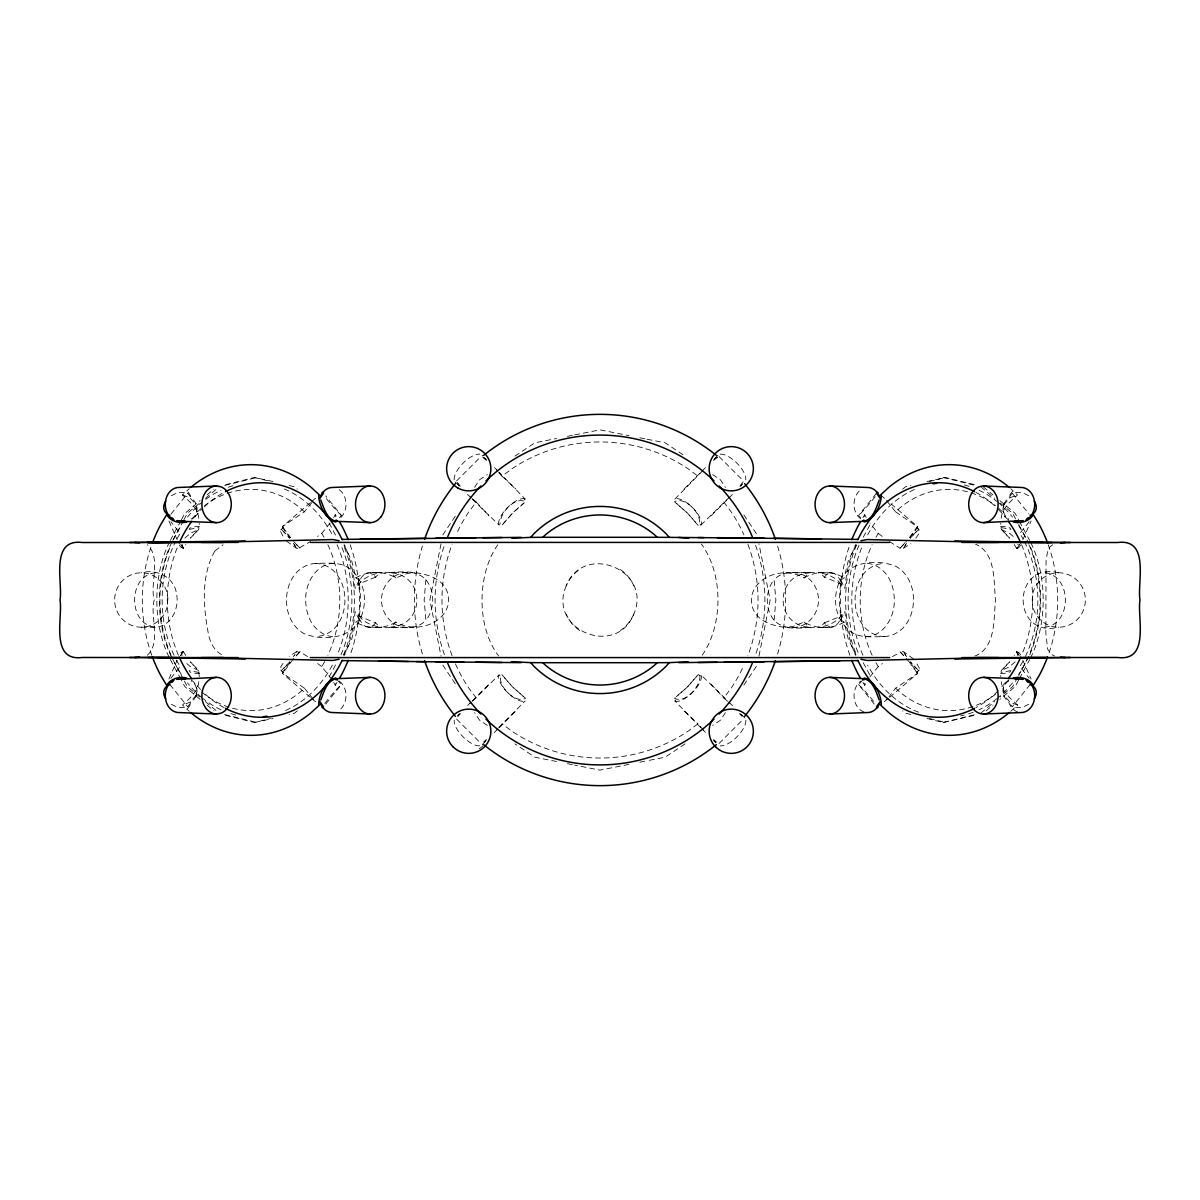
<?xml version="1.0" encoding="UTF-8"?>
<svg xmlns="http://www.w3.org/2000/svg" width="1200" height="1200" viewBox="0 0 1200 1200"><rect width="100%" height="100%" fill="white"/><g stroke="black" fill="none" stroke-linecap="round" stroke-linejoin="round"><path stroke-width="0.75" stroke-dasharray="5 3.75" d="M182.025 544.17L183.42 548.49L185.775 544.515M1017.975 655.83L1016.58 651.51L1014.225 655.485M199.26 676.62L198.81 672.435A5.475 2.25 56.9 0 0 198.705 670.575L190.41 661.845L196.62 668.64M1003.38 531.36L1009.59 538.155L1001.295 529.44A5.475 2.25 56.9 0 1 1001.19 527.565L1000.74 523.38M343.815 655.32L351.66 639.42L355.875 622.125L359.25 619.875L360.705 600L359.25 580.125L355.875 577.875L351.66 560.58L343.815 544.68M856.185 544.68L848.34 560.58L844.125 577.875L840.75 580.125L839.295 600L840.75 619.875L844.125 622.125L848.34 639.42L856.185 655.32M181.77 654.84L182.355 651.795L181.56 652.245A15.765 11.115 23.7 0 0 179.43 655.065M1020.57 544.935A15.765 11.115 23.7 0 1 1018.44 547.755L1017.645 548.205L1018.23 545.16M425.88 579.645L424.14 600L425.88 620.355L424.665 621.615A27.645 26.58 90 0 1 388.605 618.81A27.645 26.58 90 0 1 388.605 581.19A27.645 26.58 90 0 1 424.665 578.385C435.135 589.425 435.285 608.61 425.88 620.355M774.12 620.355L775.86 600L774.12 579.645L775.335 578.385A27.645 26.58 90 0 1 811.395 581.19A27.645 26.58 90 0 1 811.395 618.81A27.645 26.58 90 0 1 775.335 621.615C764.865 610.575 764.715 591.39 774.12 579.645M198.795 681.69C198.015 691.725 189.39 698.64 182.475 705.015L189.24 711.27M441.015 543.93L429.855 600L441.015 656.07M758.985 656.07L770.145 600L758.985 543.93M1001.205 518.31C1001.985 508.275 1010.61 501.36 1017.525 494.985L1010.76 488.73M280.725 529.95L281.4 529.44A5.475 4.65 -19 0 1 283.38 527.565L280.41 531.345L284.13 538.155M919.275 670.05L918.6 670.56A5.475 4.65 -19 0 1 916.62 672.435L919.59 668.655L915.87 661.845M283.155 527.55L290.37 537.51M916.845 672.45L909.63 662.49M193.35 700.065C198.72 694.275 198.33 684.27 191.175 679.98M1006.65 499.935C1001.28 505.725 1001.67 515.73 1008.825 520.02M333.705 682.38L335.265 685.305L335.775 683.37M864.225 516.63L864.735 514.695L867.075 519.075M375.555 577.215L361.62 582.765L357.99 585.345L358.665 583.02A27.225 12.81 90 0 1 374.25 575.475L375.555 577.215L377.535 575.085M824.445 622.785L838.38 617.235L842.01 614.655L841.335 616.98A27.225 12.81 90 0 1 825.75 624.525L824.445 622.785L822.465 624.915M195.495 696.9C198.03 691.365 196.755 684.12 191.205 680.91M1004.505 503.1C1001.97 508.635 1003.245 515.88 1008.795 519.09M566.145 585.975C547.245 629.745 616.275 658.335 633.855 614.025C652.755 570.255 583.725 541.665 566.145 585.975A36.675 36.6 87.6 0 1 579.645 569.535M523.71 696.765L512.805 687.195L501.78 674.505C495.375 684.285 515.715 704.625 525.495 698.22L512.805 687.195L503.235 676.29M676.29 503.235L687.195 512.805L698.22 525.495C704.625 515.715 684.285 495.375 674.505 501.78L687.195 512.805L696.765 523.71M168.93 679.005L177.18 660.195M1022.82 539.805L1031.07 520.995M500.01 675.915L499.05 674.88L498.63 675.78A19.02 7.98 45 0 0 507.525 692.475A19.02 7.98 45 0 0 524.22 701.37L525.12 700.95L524.085 699.99M699.99 524.085L700.95 525.12L701.37 524.22A19.02 7.98 45 0 0 692.475 507.525A19.02 7.98 45 0 0 675.78 498.63L674.88 499.05L675.915 500.01M307.515 656.55L299.955 651.795L299.235 652.68A5.475 5.07 10.5 0 0 296.715 651.51L293.34 656.685M889.455 541.545L900.045 548.205L900.765 547.32A5.475 5.07 10.5 0 0 903.285 548.49L906.66 543.315M333.705 517.62L335.265 514.695L336.975 517.59M863.025 682.41L864.735 685.305L867.075 680.925M169.515 541.995C152.61 575.73 152.61 624.27 169.515 658.005M170.355 540.405L180.6 521.325M181.44 519.735L184.86 513.375L200.115 500.67M171.99 541.995C155.1 575.73 155.1 624.27 171.99 658.005M172.845 540.405L183.075 521.325M183.93 519.735L187.335 513.375L199.83 502.98M329.055 677.085L336.72 662.775M340.98 654.825C355.53 620.895 355.53 579.105 340.98 545.175M343.47 654.825C358.005 620.895 358.005 579.105 343.47 545.175M856.53 545.175C841.995 579.105 841.995 620.895 856.53 654.825M859.02 545.175C844.47 579.105 844.47 620.895 859.02 654.825M863.28 537.225L870.945 522.915M1017.78 677.085L1012.665 686.625L1000.17 697.02M1018.635 675.495L1028.865 656.415M1029.72 654.825C1044.255 620.895 1044.255 579.105 1029.72 545.175M1018.56 680.265L1015.14 686.625L999.885 699.33M1019.4 678.675L1029.645 659.595M1030.485 658.005C1047.39 624.27 1047.39 575.73 1030.485 541.995M177.105 538.53L180.165 533.415L170.85 521.715M183.495 548.34L183.405 548.49A5.475 1.83 -67 0 1 182.94 547.32L180.48 544.35L182.715 547.92M294.345 655.485L295.155 654.105M296.625 651.66L289.125 656.355M331.995 679.605L321.75 666.585L324.795 661.47M335.265 685.305L336.975 682.41M863.025 517.59L864.735 514.695M875.97 537.255L878.25 533.415L869.88 523.035M903.375 548.34L910.875 543.645M904.845 545.895L905.655 544.515M1016.505 651.66L1016.595 651.51A5.475 1.83 -66.9 0 1 1017.06 652.68L1019.52 655.65L1017.285 652.08M1022.895 661.47L1019.835 666.585L1029.15 678.285M457.8 716.145L459.24 713.865M740.76 486.135L742.2 483.855M393.165 624.915L395.88 622.02C413.94 633.6 445.02 625.08 448.605 602.295C450.21 571.83 409.575 570.12 388.755 572.775C426.24 573.06 426.24 626.94 388.755 627.225L414.615 627.225M806.835 575.085L804.12 577.98C786.06 566.4 754.98 574.92 751.395 597.705C749.79 628.17 790.425 629.88 811.245 627.225C773.76 626.94 773.76 573.06 811.245 572.775L785.385 572.775M743.115 481.83L739.62 486.285M442.8 534.885L456.12 514.95M474.57 487.35L479.685 479.685L487.35 474.57M725.43 712.65L720.315 720.315L712.65 725.43M743.88 685.05L757.2 665.115M196.17 695.355L189.72 702.36L182.475 705.015M1003.83 504.645L1010.28 497.64L1017.525 494.985M179.43 544.935A15.765 11.115 -23.7 0 0 181.56 547.755L182.94 547.32M1017.06 652.68L1018.44 652.245A15.765 11.115 -23.7 0 1 1020.57 655.065M359.25 580.125L355.125 588.345L353.79 577.125A117.27 94.14 90 0 0 344.475 544.725M840.75 619.875L844.875 611.655L846.21 622.875A117.27 94.14 -90 0 0 855.51 655.275M214.77 551.16C200.4 576.645 203.385 608.91 208.95 636.57C211.035 643.935 214.95 651.6 222.285 654.9M170.85 678.285L180.165 666.585L177.105 661.47A110.625 88.815 -90 0 1 174.78 656.88M310.335 502.665L282.465 526.56L304.41 511.815L313.44 500.595M171.33 704.25A15.765 11.115 23.7 0 0 187.755 706.83L191.295 701.85L190.53 704.115A16.86 13.53 -90 0 1 185.58 710.295M330.12 523.035L321.75 533.415L317.595 536.49M869.88 676.965L878.25 666.585L882.405 663.51M1028.67 495.75A15.765 11.115 23.7 0 0 1012.245 493.17L1008.705 498.15L1009.47 495.885A16.86 13.53 -90 0 1 1014.42 489.705M889.665 697.335L917.535 673.44L895.59 688.185L889.035 696.69M1029.15 521.715L1019.835 533.415L1022.895 538.53M357.99 585.345C363.375 577.68 372.78 573.48 381.945 572.775L368.685 572.775M472.38 498.66L476.19 501.99L468.6 512.205A158.025 158.025 0 0 0 456.06 534.78M503.235 523.71L512.805 512.805L523.71 503.235M696.765 676.29L687.195 687.195L676.29 696.765M727.62 701.34L723.81 698.01L731.4 687.795A158.025 158.025 0 0 0 743.94 665.22M842.01 614.655C836.625 622.32 827.22 626.52 818.055 627.225L831.315 627.225M375.555 622.785L374.25 624.525A27.225 12.81 90 0 1 358.665 616.98L357.99 614.655L361.62 617.235L375.555 622.785L377.535 624.915M824.445 577.215L825.75 575.475A27.225 12.81 -90 0 1 841.335 583.02L842.01 585.345L838.38 582.765L824.445 577.215L822.465 575.085M310.335 697.335L282.465 673.44L283.38 672.435A5.475 4.65 19 0 1 281.415 670.575L280.83 666.705L284.13 661.845M915.87 538.155L919.155 533.325L918.6 529.44A5.475 4.65 19 0 0 916.62 527.565L917.535 526.56L889.665 502.665M170.985 514.05L187.755 493.17L191.295 498.15L190.53 495.885A16.86 13.53 -90 0 0 185.58 489.705M325.74 704.055L341.4 684.555L337.395 680.145M860.61 517.65L858.6 515.445L876.495 493.17M1017.675 711.975A16.86 13.53 -90 0 1 1009.47 704.115L1008.705 701.85L1012.245 706.83L1030.125 684.555M909.63 537.51L916.62 527.565M292.68 659.775L283.38 672.435M283.5 668.64L289.71 661.845L281.535 670.455M916.5 531.36L910.29 538.155L918.465 529.545M458.055 716.355L460.38 713.715M674.88 499.05L703.56 469.845M713.715 459.96L715.77 457.62M484.23 742.38L486.285 740.04M497.55 728.88L494.22 732.69L498.045 728.85M498.66 727.62L525.12 700.95M905.28 542.52L900.765 547.32M214.965 550.875L223.065 544.77M339.39 517.65L341.4 515.445L325.74 495.945M874.26 704.055L858.6 684.555L862.605 680.145M887.79 698.04L884.085 702.12L888.27 698.535M196.62 531.36L190.41 538.155L198.705 529.44A5.475 2.25 -56.9 0 0 198.81 527.565L199.26 523.38M1003.38 668.64L1009.59 661.845L1001.295 670.56A5.475 2.25 -56.9 0 0 1001.19 672.435L1000.74 676.62M296.01 656.04L299.235 652.68M472.38 701.34L499.05 674.88M700.95 525.12L730.155 496.44M472.425 499.32L499.05 525.12L500.01 524.085C499.68 513.135 515.13 495.915 525.495 501.78L512.805 512.805L501.78 525.495L500.01 524.085M699.99 675.915L698.22 674.505L687.195 687.195L674.505 698.22C684.87 704.085 700.32 686.865 699.99 675.915L700.95 674.88L727.575 700.68M185.775 655.485L183.405 651.51L182.025 655.83M1014.225 544.515L1016.595 548.49L1017.975 544.17M456.57 480.915L480.915 456.57M471.15 701.955L467.31 705.78L471.12 702.45M472.425 700.68L489.03 684.075M684.075 489.03L700.68 472.425M701.955 471.15L705.78 467.31M717.81 455.295L713.865 459.24L717.3 457.08M482.19 744.705L486.135 740.76L483.855 742.2M499.32 727.575L515.925 710.97M710.97 515.925L727.575 499.32M728.85 498.045L732.69 494.22M719.085 743.43L743.43 719.085M184.83 538.155L190.41 533.295L198.585 529.545M1015.17 661.845L1008.915 667.125L1001.415 670.455M299.955 651.795L299.475 652.245A15.765 1.08 -49.4 0 0 294.735 657.315M900.045 548.205L900.525 547.755A15.765 1.08 -49.4 0 0 906.315 541.5M524.085 500.01L525.12 499.05L499.32 472.425M700.68 727.575L674.88 700.95L675.915 699.99M198.795 518.31C198.015 508.275 189.39 501.36 182.475 494.985L189.24 488.73M197.505 511.815L201.615 508.02M192.3 518.97C198.705 514.59 198.195 505.26 193.35 499.935M313.44 699.405L304.41 688.185L300.3 691.98A110.625 88.815 -90 0 1 201.615 691.995M886.56 500.595L895.59 511.815L899.7 508.02A110.625 88.815 -90 0 1 995.445 505.665M1008.825 679.98C1001.67 684.27 1001.28 694.275 1006.65 700.065M1010.76 711.27L1017.525 705.015C1010.61 698.64 1001.985 691.725 1001.205 681.69M182.715 652.08L180.48 655.65L182.94 652.68A5.475 1.83 66.9 0 1 183.405 651.51L183.495 651.66M1017.285 547.92L1019.52 544.35L1017.06 547.32A5.475 1.83 67 0 1 1016.595 548.49L1016.505 548.34M497.79 544.785C476.88 574.485 476.37 627.09 498.69 656.01M702.21 655.215C723.285 624.885 723.435 573.705 701.31 543.99M713.715 460.38L718.17 456.885M457.62 715.77L459.96 713.715M740.04 486.285L742.38 484.23M483.645 741.945L486.285 739.62M191.205 519.09C196.755 515.88 198.03 508.635 195.495 503.1M1008.795 680.91C1003.245 684.12 1001.97 691.365 1004.505 696.9M311.73 501.465L315.915 497.88M207.045 494.91L213.99 489.135M205.38 498.36L219.24 486.825M297.285 710.865L294.51 713.175L289.14 714.51M902.715 489.135L905.49 486.825L910.86 485.49M980.76 713.175L994.62 701.64M986.01 710.865L992.955 705.09M498.66 472.38L501.99 476.19L512.205 468.6A158.025 158.025 0 0 1 687.795 468.6L698.01 476.19M703.56 730.155L698.01 723.81L687.795 731.4A158.025 158.025 0 0 1 512.205 731.4L501.99 723.81M147.36 655.245C161.715 641.73 149.595 616.485 154.23 600C149.595 583.53 161.715 558.27 147.36 544.755M1052.64 544.755L1049.67 547.185L1047.69 550.815L1046.07 560.445L1045.845 633.315L1047.69 649.185L1051.02 654.15L1054.65 656.1M514.95 456.12L534.885 442.8L556.59 438.495M685.05 743.88L665.115 757.2L647.025 760.785M293.685 541.5A15.765 1.08 49.4 0 0 299.475 547.755L310.545 541.545M892.485 656.55L900.525 652.245A15.765 1.08 49.4 0 1 912.54 665.895A15.765 1.08 49.4 0 1 917.535 673.44M355.875 577.875C367.905 570.63 383.925 570.57 395.88 577.98L407.205 573.465L414.615 572.775M844.125 622.125C832.095 629.37 816.075 629.43 804.12 622.02L792.795 626.535L785.385 627.225M395.88 622.02C383.925 629.43 367.905 629.37 355.875 622.125M804.12 577.98C816.075 570.57 832.095 570.63 844.125 577.875M974.61 656.205C996.21 647.865 993.615 618.495 995.475 600C993.57 581.745 996.255 553.11 975.555 544.185M189.15 529.38L198.81 527.565M1010.85 670.62L1001.19 672.435M225.72 484.605L254.4 477.495L273 481.5M224.625 485.49L256.875 477.495M927 481.5L945.6 477.495L974.28 484.605M929.475 481.5L945.6 477.495M225.72 715.395L254.4 722.505L270.525 718.5M254.4 722.505L273 718.5M927 718.5L943.125 722.505L975.375 714.51M943.125 722.505L974.28 715.395M567.45 436.335L572.865 435.255M574.68 434.895L600 429.855L628.935 435.615M628.935 764.385L600 770.145L574.68 765.105M639.795 762.225L645.21 761.145M199.575 673.245L198.57 673.44A15.765 11.115 23.7 0 1 189.24 671.61M1000.425 526.755L1001.43 526.56A15.765 11.115 23.7 0 1 1010.76 528.39M1001.19 527.565L1010.85 529.38M198.81 672.435L189.15 670.62M155.52 572.775C127.68 575.025 127.665 624.99 155.52 627.225C171.315 626.49 179.505 607.89 176.55 593.94C174.435 577.32 156.975 568.515 141.33 572.775M1058.67 572.775C1011.36 561.36 1011.285 638.7 1058.67 627.225M1044.48 627.225C1072.32 624.96 1072.32 575.04 1044.48 572.775M315.735 563.355C281.925 565.995 276.465 618.93 304.47 633.855C324.945 641.715 355.005 638.385 362.16 614.025C367.14 599.43 364.035 581.58 352.305 571.05C342.9 561.03 327.975 563.415 315.735 563.355C354.66 565.725 354.66 634.275 315.735 636.645M884.265 636.645C918.075 634.005 923.535 581.07 895.53 566.145C875.055 558.285 844.995 561.615 837.84 585.975C832.86 600.57 835.965 618.42 847.695 628.95C857.1 638.97 872.025 636.585 884.265 636.645C845.34 634.275 845.34 565.725 884.265 563.355M334.14 563.355C315.93 563.685 305.1 583.515 305.715 600A36.54 27.315 -89.8 0 0 310.32 620.355C314.895 629.31 323.73 636.6 334.14 636.645M865.86 636.645C884.055 636.315 894.9 616.485 894.285 600A36.555 27.33 -89.8 0 0 889.68 579.645C885.105 570.69 876.27 563.4 865.86 563.355M375.945 572.355L408.09 572.355M791.91 572.355L824.055 572.355M831.315 572.775L818.055 572.775C827.22 573.48 836.625 577.68 842.01 585.345M141.33 627.225L155.52 627.225M368.685 627.225L381.945 627.225C372.78 626.52 363.375 622.32 357.99 614.655M375.945 627.645L408.09 627.645M791.91 627.645L824.055 627.645M182.475 494.985L189.72 497.64L196.17 504.645M1017.525 705.015L1010.28 702.36L1003.83 695.355M1000.425 673.245L1001.43 673.44A15.765 11.115 -23.7 0 0 1010.76 671.61M199.575 526.755L198.57 526.56A15.765 11.115 -23.7 0 0 189.24 528.39M639.795 437.775L645.21 438.855M647.025 439.215L665.115 442.8L685.05 456.12M556.59 761.505L534.885 757.2L514.95 743.88M567.45 763.665L572.865 764.745M943.125 477.495L975.375 485.49M289.14 485.49L294.51 486.825L297.285 489.135M254.4 477.495L270.525 481.5M929.475 718.5L945.6 722.505M910.86 714.51L905.49 713.175L902.715 710.865M224.625 714.51L256.875 722.505M525.12 499.05L524.22 498.63A19.02 7.98 -45 0 0 507.525 507.525A19.02 7.98 -45 0 0 498.63 524.22L499.05 525.12M674.88 700.95L675.78 701.37A19.02 7.98 -45 0 0 692.475 692.475A19.02 7.98 -45 0 0 701.37 675.78L700.95 674.88M482.7 457.08L486.135 459.24L482.19 455.295M716.145 742.2L713.865 740.76L717.81 744.705M895.59 511.815L917.265 526.755M304.41 688.185L282.735 673.245M712.65 474.57L720.315 479.685L725.43 487.35M487.35 725.43L479.685 720.315L474.57 712.65M878.25 533.415L882.405 536.49M317.595 663.51L321.75 666.585M918.465 670.455L910.29 661.845L916.5 668.64M281.535 529.545L289.71 538.155L283.5 531.36M880.575 494.985L888.27 501.465M983.235 486.825L992.955 494.91M999.885 500.67L1015.14 513.375L1018.56 519.735M980.76 486.825L994.62 498.36M1000.17 502.98L1012.665 513.375L1017.78 522.915M199.83 697.02L187.335 686.625L183.93 680.265M205.38 701.64L219.24 713.175M200.115 699.33L184.86 686.625L181.44 680.265M207.045 705.09L213.99 710.865M311.73 698.535L315.915 702.12M483.645 458.055L486.285 460.38M728.88 702.45L732.69 705.78L728.85 701.955M740.04 713.715L742.38 715.77M455.295 482.19L459.96 486.285M471.12 497.55L467.31 494.22L471.15 498.045M713.715 739.62L716.355 741.945M916.845 527.55L919.275 529.95M283.155 672.45L280.725 670.05M501.99 476.19L515.925 489.03M684.075 710.97L698.01 723.81M998.385 508.02L1002.495 511.815M1001.415 529.545L1009.59 533.295L1015.17 538.155M895.59 688.185L899.7 691.98A110.625 88.815 -90 0 0 995.445 694.335M304.41 511.815L300.3 508.02A110.625 88.815 90 0 0 204.555 505.665M198.585 670.455L190.41 666.705L184.83 661.845M900.045 651.795L903.99 656.04M299.955 548.205L296.01 543.96M913.56 658.98L903.3 651.51A5.475 5.07 -10.5 0 0 900.765 652.68M286.44 541.02L296.7 548.49A5.475 5.07 -10.5 0 0 299.235 547.32M719.085 456.57L743.43 480.915M498.045 471.15L494.22 467.31L497.55 471.12M744.705 717.81L740.76 713.865L742.2 716.145M701.955 728.85L705.78 732.69M456.57 719.085L480.915 743.43M804.12 622.02L806.835 624.915M395.88 577.98L393.165 575.085M710.97 684.075L723.81 698.01M476.19 501.99L489.03 515.925M739.62 713.715L741.945 716.355M484.23 457.62L486.285 459.96M713.715 740.04L715.77 742.38M460.38 486.285L456.885 481.83M1012.245 493.17L1029.015 514.05M169.875 684.555L187.755 706.83M916.62 672.435L917.265 673.245M282.735 526.755L283.38 527.565M906.66 656.685L903.375 651.66M293.34 543.315L296.625 548.34M723.81 501.99L731.4 512.205A158.025 158.025 0 0 1 743.94 534.78M476.19 698.01L468.6 687.795A158.025 158.025 0 0 1 454.665 662.055M840.75 580.125L844.875 588.345L846.21 577.125A117.27 94.14 -90 0 1 855.51 544.725M359.25 619.875L355.125 611.655L353.79 622.875A117.27 94.14 90 0 1 344.49 655.275M1017.06 547.32L1017.645 548.205M182.355 651.795L182.94 652.68M743.88 514.95L757.2 534.885M442.8 665.115L456.12 685.05M457.8 483.855L459.24 486.135M904.845 654.105L905.655 655.485M875.97 662.745L878.25 666.585M321.75 533.415L324.03 537.255M294.345 544.515L295.155 545.895M1019.4 521.325L1029.645 540.405M1018.635 524.505L1028.865 543.585M863.28 662.775L870.945 677.085M329.055 522.915L336.72 537.225M172.845 659.595L183.075 678.675M170.355 659.595L180.6 678.675M1022.82 660.195L1031.07 679.005M168.93 520.995L177.18 539.805M864.225 683.37L864.735 685.305M335.265 514.695L335.775 516.63M1017.645 651.795L1018.23 654.84M181.77 545.16L182.355 548.205M620.355 569.535A36.675 36.6 -87.6 0 1 633.855 585.975M579.735 630.54A36.675 36.6 -87.6 0 1 566.235 614.1M633.765 614.1A36.675 36.6 87.6 0 1 620.265 630.54M747.9 544.335A158.025 158.025 0 0 1 747.9 655.665M452.1 655.665A158.025 158.025 0 0 1 452.1 544.335M755.565 545.295A164.91 164.91 0 0 1 755.565 654.705M444.435 654.705A164.91 164.91 0 0 1 444.435 545.295M777.63 546.12A185.625 185.625 0 0 1 777.63 653.88M422.37 653.88A185.625 185.625 0 0 1 422.37 546.12M483.135 745.65A20.355 20.355 0 0 1 478.92 748.875M745.8 720.21A19.02 7.98 -45 0 1 736.89 736.89A19.02 7.98 -45 0 1 720.21 745.8M479.79 745.8A19.02 7.98 45 0 1 463.11 736.89A19.02 7.98 45 0 1 454.2 720.21M454.2 479.79A19.02 7.98 -45 0 1 463.11 463.11A19.02 7.98 -45 0 1 479.79 454.2M720.21 454.2A19.02 7.98 45 0 1 736.89 463.11A19.02 7.98 45 0 1 745.8 479.79M975.99 492.405A117.27 94.14 -90 0 1 995.85 506.97M998.265 509.355A117.27 94.14 -90 0 1 1005.105 517.08M1021.56 544.725A117.27 94.14 -90 0 1 1021.56 655.275M1005.105 682.92A117.27 94.14 -90 0 1 999.45 689.415M998.265 690.645A117.27 94.14 -90 0 1 975.975 707.595M849.885 655.275A135.33 108.63 90 0 1 849.885 544.725M1024.47 541.575A110.625 88.815 -90 0 1 1024.455 658.425M872.13 655.305A110.625 88.815 -90 0 1 872.145 544.68M1048.215 544.725A135.33 108.63 -90 0 1 1048.215 655.275M1028.67 704.25A15.765 11.115 -23.7 0 1 1012.245 706.83M864.045 711.975A16.86 13.53 -90 0 1 854.13 697.89A16.86 13.53 -90 0 1 860.775 681.09M858.6 684.555A15.765 1.08 49.4 0 1 875.145 703.335M860.775 518.91A16.86 13.53 -90 0 1 854.01 504.315A16.86 13.53 -90 0 1 860.775 489.705M875.145 496.665A15.765 1.08 -49.4 0 1 858.6 515.445M917.535 526.56A15.765 1.08 -49.4 0 1 909.54 537.765M918.6 712.215A117.27 94.14 90 0 1 867.645 665.145M862.905 655.275A117.27 94.14 90 0 1 862.905 544.725M867.645 534.855A117.27 94.14 90 0 1 915.66 488.955M964.29 484.98A117.27 94.14 90 0 1 971.775 487.245M979.08 490.245A117.27 94.14 90 0 1 996.945 501.45M998.22 502.5A117.27 94.14 90 0 1 1012.485 517.08M1018.695 525.6A117.27 94.14 90 0 1 1026.675 539.715M1028.955 544.725A117.27 94.14 90 0 1 1028.955 655.275M1028.205 656.97A117.27 94.14 90 0 1 1018.695 674.4M1012.485 682.92A117.27 94.14 90 0 1 998.22 697.5M996.945 698.55A117.27 94.14 90 0 1 979.08 709.755M973.245 712.215A117.27 94.14 90 0 1 965.805 714.63M964.29 715.02A117.27 94.14 90 0 1 960.645 715.83M224.025 707.595A117.27 94.14 90 0 1 201.735 690.645M200.565 689.415A117.27 94.14 90 0 1 194.895 682.92M178.44 655.275A117.27 94.14 90 0 1 178.44 544.725M194.895 517.08A117.27 94.14 90 0 1 201.735 509.355M204.15 506.97A117.27 94.14 90 0 1 224.025 492.405M174.045 655.32A110.625 88.815 -90 0 1 175.53 541.575M151.785 655.275A135.33 108.63 90 0 1 151.785 544.725M327.87 544.68A110.625 88.815 90 0 1 327.87 655.32M350.115 544.725A135.33 108.63 -90 0 1 350.115 655.275M339.225 681.09A16.86 13.53 90 0 1 339.225 710.295M324.855 703.335A15.765 1.08 -49.4 0 1 341.4 684.555M171.33 495.75A15.765 11.115 -23.7 0 1 187.755 493.17M339.225 489.705A16.86 13.53 -90 0 1 339.225 518.91M341.4 515.445A15.765 1.08 49.4 0 1 324.855 496.665M282.465 673.44A15.765 1.08 -49.4 0 1 293.685 658.5M290.46 537.765A15.765 1.08 49.4 0 1 282.465 526.56M235.71 715.02A117.27 94.14 90 0 1 228.225 712.755M220.92 709.755A117.27 94.14 90 0 1 203.055 698.55M201.78 697.5A117.27 94.14 90 0 1 187.515 682.92M181.305 674.385A117.27 94.14 90 0 1 171.795 656.955M171.06 655.275A117.27 94.14 90 0 1 171.045 544.725M173.325 539.715A117.27 94.14 90 0 1 181.305 525.6M187.515 517.08A117.27 94.14 90 0 1 201.78 502.5M205.68 499.41A117.27 94.14 90 0 1 220.92 490.245M228.225 487.245A117.27 94.14 90 0 1 235.71 484.98M284.34 488.955A117.27 94.14 90 0 1 332.34 534.855M337.095 544.725A117.27 94.14 90 0 1 337.095 655.275M332.355 665.145A117.27 94.14 90 0 1 284.34 711.045M167.835 598.245L167.355 606.06A27.225 26.7 -90 0 1 126.3 622.5A27.225 26.7 -90 0 1 126.3 577.5A27.225 26.7 -90 0 1 167.355 593.94L167.835 598.245M1032.255 600L1032.645 606.06A27.225 26.7 -90 0 0 1073.7 622.5A27.225 26.7 -90 0 0 1073.7 577.5A27.225 26.7 -90 0 0 1032.645 593.94L1032.255 600"/><path stroke-width="1.5" d="M336.18 519.915L335.835 522C326.505 520.32 318.54 505.2 318.765 495.45L319.425 494.985L311.31 487.47A135.33 108.63 -90 0 0 190.605 487.485M863.82 680.085L864.165 678C873.495 679.68 881.46 694.8 881.235 704.55L880.575 705.015L888.69 712.53A135.33 108.63 -90 0 0 1009.395 712.515M320.76 700.065C323.835 692.22 326.595 681.21 335.85 678.705L370.215 677.37M879.24 499.935C876.165 507.78 873.405 518.79 864.15 521.295L829.785 522.63M339.555 678.075L341.28 675.18A135.33 108.63 -90 0 0 348.165 660.42M860.445 521.925L858.72 524.82A135.33 108.63 90 0 0 851.835 539.58M511.935 538.23L530.625 537.375L533.835 533.835A93.585 93.585 0 0 1 666.165 533.835L669.375 537.375L764.115 538.185M688.065 661.77L669.375 662.625L666.165 666.165A93.585 93.585 0 0 1 533.835 666.165L530.625 662.625L511.305 661.695M171.87 682.35L173.88 680.145L172.05 681.09A16.86 13.53 -90 0 0 165.75 700.05A16.86 13.53 -90 0 0 178.815 712.545L216.585 714.015A18.33 14.715 90 0 0 229.32 686.535A18.33 14.715 90 0 0 203.85 686.535A18.33 14.715 90 0 0 216.585 714.015M1028.13 517.65L1026.12 519.855L1027.95 518.91A16.86 13.53 -90 0 0 1034.25 499.95A16.86 13.53 -90 0 0 1021.185 487.455L983.415 485.985M530.625 537.375L542.715 537.3L546.06 534.27A85.035 85.035 0 0 1 653.94 534.27L657.285 537.3L669.375 537.375M669.375 662.625L657.285 662.7L653.94 665.73A85.035 85.035 0 0 1 546.06 665.73L542.715 662.7L530.625 662.625M337.38 520.65L335.85 521.295C326.595 518.79 323.835 507.78 320.76 499.935M862.62 679.35L864.15 678.705C873.405 681.21 876.165 692.22 879.24 700.065M339.075 659.265L332.85 660.435L235.155 658.215M860.925 540.735L867.15 539.565L964.845 541.785M983.415 522.63A18.33 14.715 90 0 0 996.15 495.15A18.33 14.715 90 0 0 970.68 495.15A18.33 14.715 90 0 0 983.415 522.63L1023.27 520.65M216.585 677.37L176.73 679.35M186.735 522C179.385 523.83 170.715 521.355 166.65 514.695L160.62 524.82A135.33 108.63 90 0 0 152.415 543M1013.265 678C1020.615 676.17 1029.285 678.645 1033.35 685.305L1039.38 675.18A135.33 108.63 -90 0 0 1047.57 657M234.99 541.8L332.85 539.565L339.075 540.735M965.01 658.2L867.15 660.435L860.925 659.265M176.73 520.65L184.905 521.025M1015.095 678.975L1023.27 679.35M1065.27 542.505L1060.515 542.775M134.73 657.495L139.485 657.225M216.585 485.985L178.815 487.455A16.86 13.53 -90 0 0 165.75 499.95A16.86 13.53 -90 0 0 172.05 518.91M370.215 485.985L332.46 487.455A16.86 13.53 -90 0 0 320.73 495.885L319.98 498.15L323.505 493.17A15.765 1.08 49.4 0 0 322.23 492.69M829.785 714.015A18.33 14.715 90 0 0 842.52 686.535A18.33 14.715 90 0 0 817.035 686.535A18.33 14.715 90 0 0 829.785 714.015L867.54 712.545A16.86 13.53 -90 0 0 879.27 704.115L880.02 701.85L876.495 706.83A15.765 1.08 49.4 0 0 877.77 707.31M983.415 714.015A18.33 14.715 90 0 0 996.15 686.535A18.33 14.715 90 0 0 970.68 686.535A18.33 14.715 90 0 0 983.415 714.015L1021.185 712.545A16.86 13.53 -90 0 0 1034.25 700.05A16.86 13.53 -90 0 0 1027.95 681.09L1026.12 680.145L1028.13 682.35M245.265 541.005L129.495 542.52M954.735 658.995L1070.505 657.48M342.315 539.415L521.355 537.36M678.645 662.64L857.685 660.585M426.63 538.29L360.21 539.145M773.37 661.71L839.79 660.855M435.885 538.185L475.74 537.78M764.115 661.815L724.26 662.22M482.775 537.675L501.975 537.51M698.025 662.49L717.225 662.325M542.715 537.3L657.285 537.3M169.8 542.325L152.385 542.415L177.135 542.505M1030.2 657.675L1047.615 657.585L1022.865 657.495M657.285 662.7L542.715 662.7M147.975 542.52L169.965 542.415M976.695 542.505L998.745 542.415M1022.865 542.505L1070.505 542.52M177.135 657.495L129.495 657.48M201.255 657.585L223.305 657.495M238.065 542.415L82.305 542.52C49.53 538.32 63.03 583.11 60 600C63.03 616.89 49.53 661.68 82.305 657.48L238.065 657.585M310.29 542.415L889.71 542.415M961.935 542.415L1117.695 542.52C1150.47 538.32 1136.97 583.11 1140 600C1136.97 616.89 1150.47 661.68 1117.695 657.48L961.935 657.585M139.485 542.775L134.73 542.505M1060.515 657.225L1065.27 657.495M310.29 657.585L889.71 657.585M1030.035 542.415L1052.025 542.52M201.255 542.415L223.305 542.505M976.695 657.495L998.745 657.585M147.975 657.48L169.965 657.585M475.74 662.22L521.355 662.64M501.975 662.49L435.885 661.815M717.225 537.675L857.685 539.415M821.445 538.89L773.37 538.29M342.315 660.585L408.48 661.47M1042.215 542.325L954.735 541.005M157.785 657.675L245.265 658.995M416.415 661.605L463.8 662.145M378.555 661.11L426.63 661.71M698.025 537.51L703.935 537.615M829.785 485.985L867.54 487.455A16.86 13.53 -90 0 1 879.27 495.885L880.02 498.15L876.495 493.17A15.765 1.08 -49.4 0 1 877.77 492.69M335.85 521.295L370.215 522.63M182.22 521.295L216.585 522.63A18.33 14.715 90 0 0 229.32 495.15A18.33 14.715 90 0 0 203.85 495.15A18.33 14.715 90 0 0 216.585 522.63M983.415 677.37L1017.78 678.705M829.785 677.37L864.15 678.705M370.215 714.015A18.33 14.715 90 0 1 357.48 686.535A18.33 14.715 90 0 1 382.965 686.535A18.33 14.715 90 0 1 370.215 714.015L332.46 712.545A16.86 13.53 90 0 1 320.73 704.115L319.98 701.85L323.505 706.83A15.765 1.08 -49.4 0 1 322.23 707.31M678.81 537.45L688.695 538.305M1015.095 521.025L1017.78 521.295M182.22 678.705L184.905 678.975M1013.265 522C1020.615 523.83 1029.285 521.355 1033.35 514.695L1039.38 524.82A135.33 108.63 -90 0 1 1047.585 543M186.735 678C179.385 676.17 170.715 678.645 166.65 685.305L160.62 675.18A135.33 108.63 90 0 1 152.43 657M864.15 521.295L862.62 520.65M335.85 678.705L337.38 679.35M172.05 518.91L173.88 519.855L171.87 517.65M860.445 678.075L858.72 675.18A135.33 108.63 90 0 1 851.835 660.42M339.555 521.925L341.28 524.82A135.33 108.63 -90 0 1 348.165 539.58M863.82 519.915L864.165 522C873.495 520.32 881.46 505.2 881.235 495.45L880.575 494.985L888.69 487.47A135.33 108.63 -90 0 1 1009.41 487.47M336.18 680.085L335.835 678C326.505 679.68 318.54 694.8 318.765 704.55L319.425 705.015L311.31 712.53A135.33 108.63 90 0 1 190.605 712.515M775.38 660.81A185.625 185.625 0 0 1 744.645 716.355M716.355 744.645A185.625 185.625 0 0 1 483.645 744.645M455.355 716.355A185.625 185.625 0 0 1 424.62 660.81M424.62 539.19A185.625 185.625 0 0 1 455.355 483.645M483.645 455.355A185.625 185.625 0 0 1 716.355 455.355M744.645 483.645A185.625 185.625 0 0 1 775.38 539.19M752.355 663.105A164.91 164.91 0 0 1 719.115 714.045M714.045 719.115A164.91 164.91 0 0 1 485.955 719.115M480.885 714.045A164.91 164.91 0 0 1 447.645 663.105M447.645 536.895A164.91 164.91 0 0 1 480.885 485.955M485.955 480.885A164.91 164.91 0 0 1 714.045 480.885M719.115 485.955A164.91 164.91 0 0 1 752.355 536.895M857.79 539.715A117.27 94.14 -90 0 1 974.565 491.655M1008.3 521.25A117.27 94.14 -90 0 1 1020.825 543.03M1020.825 656.97A117.27 94.14 -90 0 1 1008.285 678.75M974.565 708.345A117.27 94.14 -90 0 1 857.79 660.285M1030.125 684.555A15.765 11.115 -23.7 0 1 1034.22 698.925M1034.22 501.075A15.765 11.115 23.7 0 1 1030.125 515.445M933.03 483.84A117.27 94.14 90 0 1 936.705 483.3M342.21 660.285A117.27 94.14 90 0 1 225.435 708.345M191.715 678.75A117.27 94.14 90 0 1 179.175 656.97M179.175 543.03A117.27 94.14 90 0 1 191.715 521.25M225.435 491.655A117.27 94.14 90 0 1 342.21 539.715M165.78 698.925A15.765 11.115 23.7 0 1 169.875 684.555M169.875 515.445A15.765 11.115 -23.7 0 1 165.78 501.075M266.97 716.16A117.27 94.14 90 0 1 263.295 716.7M179.445 542.22L147.735 542.43L179.445 542.22M715.62 746.895A22.125 22.125 0 0 0 752.625 736.98A22.125 22.125 0 0 0 725.535 709.89A22.125 22.125 0 0 0 715.62 746.895M453.105 746.895A22.125 22.125 0 0 0 490.11 736.98A22.125 22.125 0 0 0 463.02 709.89A22.125 22.125 0 0 0 453.105 746.895M457.68 487.89A22.125 22.125 0 0 0 490.86 468.735A22.125 22.125 0 0 0 457.68 449.58A22.125 22.125 0 0 0 457.68 487.89M720.195 487.89A22.125 22.125 0 0 0 753.375 468.735A22.125 22.125 0 0 0 720.195 449.58A22.125 22.125 0 0 0 720.195 487.89M840.18 517.26A18.33 14.715 -90 0 0 833.58 486.615A18.33 14.715 -90 0 0 815.565 509.055A18.33 14.715 -90 0 0 840.18 517.26M380.625 517.26A18.33 14.715 -90 0 0 374.025 486.615A18.33 14.715 -90 0 0 356.01 509.055A18.33 14.715 -90 0 0 380.625 517.26"/></g></svg>
